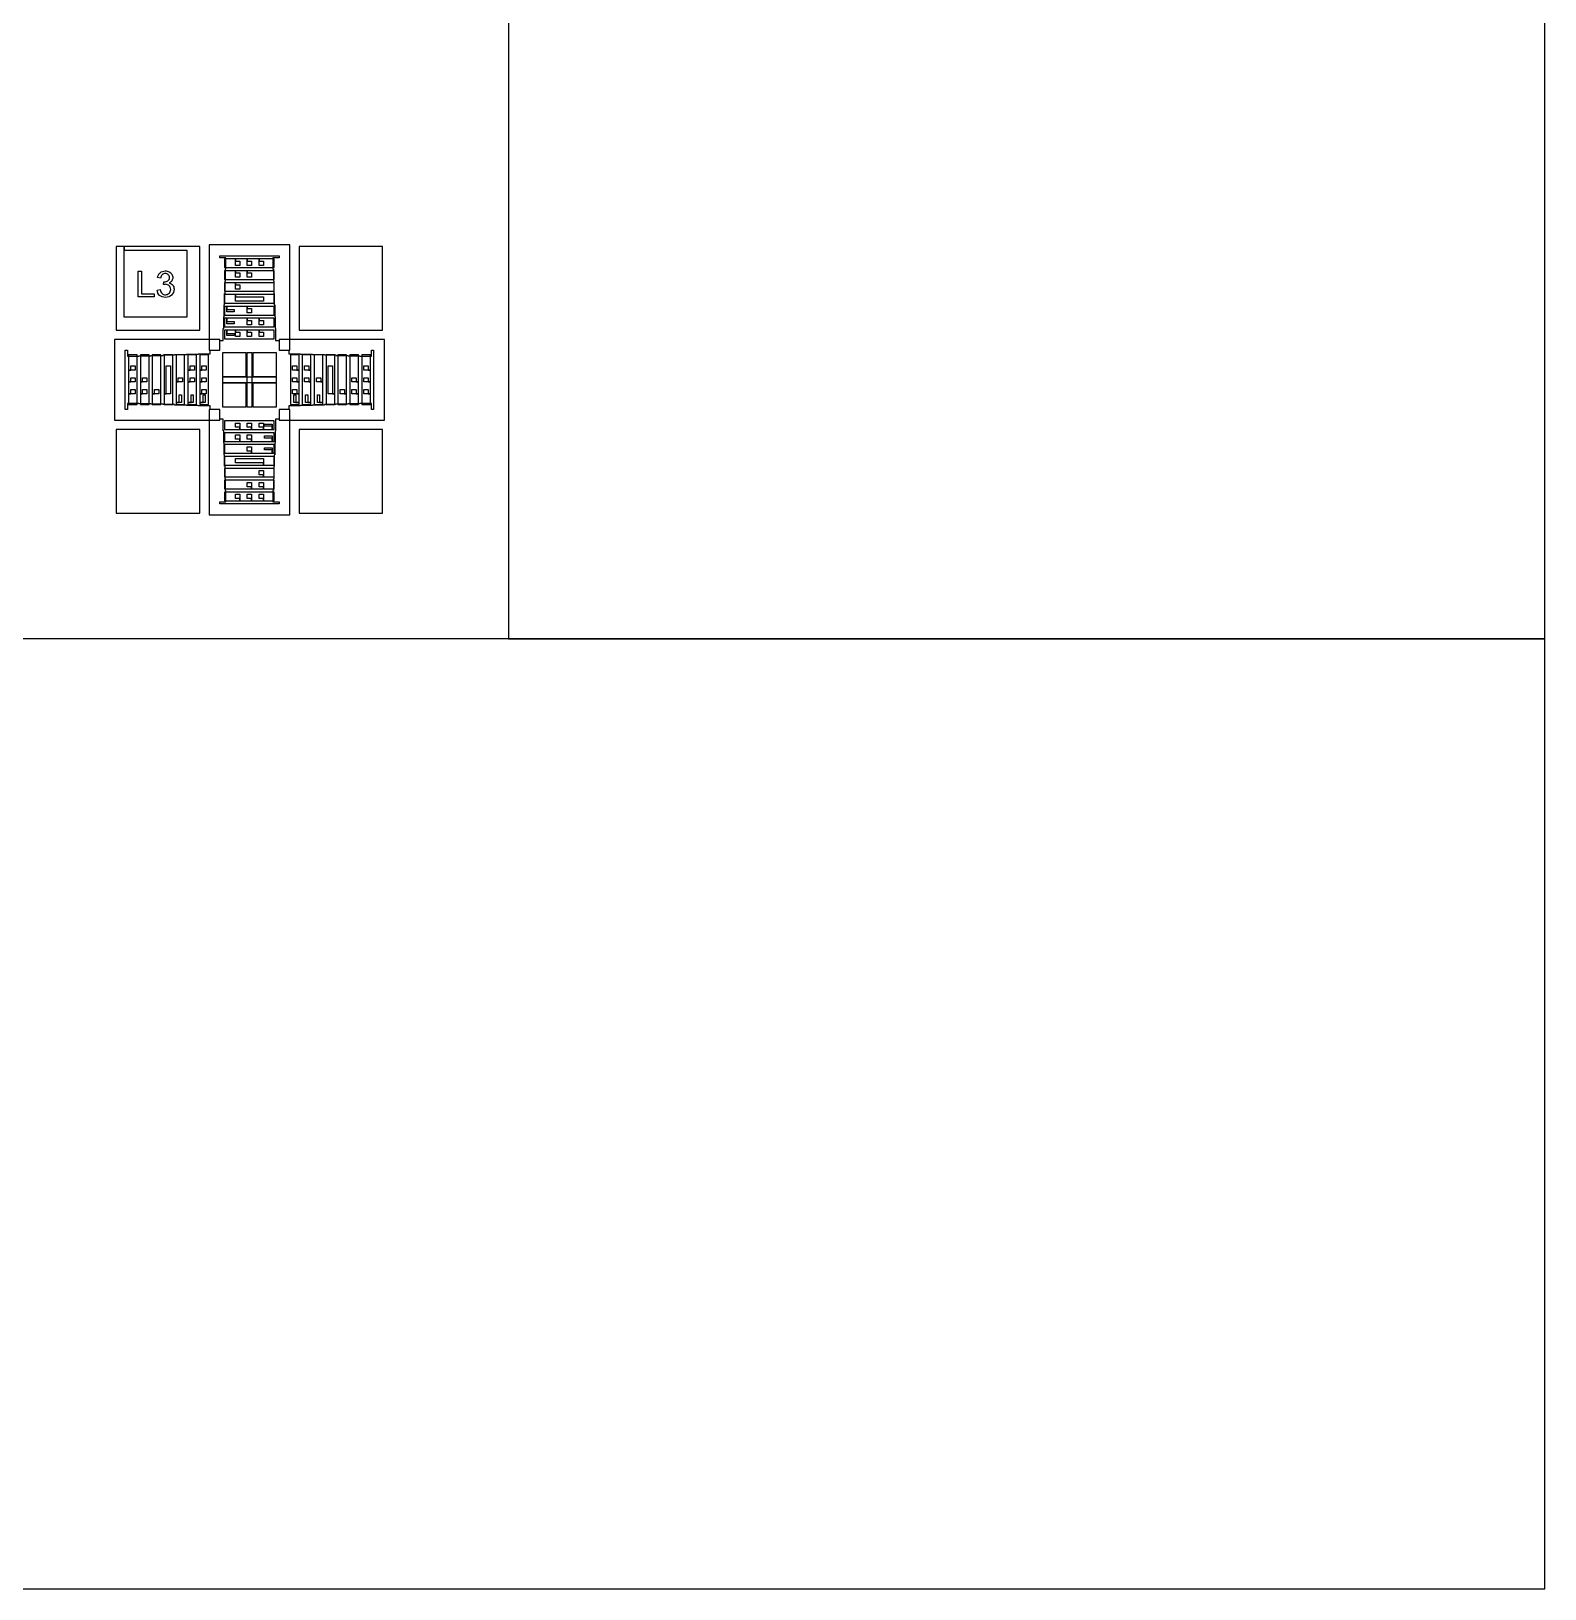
# Model space of a CAD drawing. Extents: x -45.2 to 45.2, y -25 to 2.
# Drawn here: x 43.447 to 45.2, y -2 to -0.196 of the extents above; entities that cross this region are included whole.
import ezdxf

# ---------------------------------------------------------------- set-up
doc = ezdxf.new("R2010")
doc.units = 0
doc.header["$MEASUREMENT"] = 0
for name, color, linetype in [('CHAMBERS', 3, 'Continuous'), ('FLOW', 4, 'Continuous'), ('SIEVE', 2, 'Continuous')]:
    doc.layers.add(name, color=color, linetype=linetype)

# ---------------------------------------------------------------- blocks, each defined once
blk = doc.blocks.new('ALIGNRIGHT')
at = {"layer": 'CHAMBERS', "linetype": 'Continuous'}
for points in [[(2.9, 1.1), (4.1, 1.1), (4.1, 2.9), (2.9, 2.9), (2.9, 1.1)], [(2.9, 1.1), (4.1, 1.1), (4.1, 2.9), (2.9, 2.9), (2.9, 1.1)], [(2.44575, 1.55425), (2.44575, 1.4575), (2.5425, 1.4575), (2.5425, 1.55425), (2.455, 1.55425), (2.455, 1.55), (2.5275, 1.55), (2.5275, 1.4725), (2.455, 1.4725), (2.455, 1.55425), (2.44575, 1.55425)], [(2.44575, 1.55425), (2.44575, 1.4575), (2.5425, 1.4575), (2.5425, 1.55425), (2.455, 1.55425), (2.455, 1.55), (2.5275, 1.55), (2.5275, 1.4725), (2.455, 1.4725), (2.455, 1.55425), (2.44575, 1.55425)], [(2.44575, 1.55425), (2.44575, 1.4575), (2.5425, 1.4575), (2.5425, 1.55425), (2.455, 1.55425), (2.455, 1.55), (2.5275, 1.55), (2.5275, 1.4725), (2.455, 1.4725), (2.455, 1.55425), (2.44575, 1.55425)], [(2.6575, 1.4575), (2.75425, 1.4575), (2.75425, 1.55425), (2.6575, 1.55425), (2.6575, 1.4575)], [(2.6575, 1.4575), (2.75425, 1.4575), (2.75425, 1.55425), (2.6575, 1.55425), (2.6575, 1.4575)], [(2.6575, 1.4575), (2.75425, 1.4575), (2.75425, 1.55425), (2.6575, 1.55425), (2.6575, 1.4575)], [(2.57125, 1.54), (2.57125, 1.53), (2.62875, 1.53), (2.62875, 1.54), (2.61125, 1.54), (2.61125, 1.5375), (2.61625, 1.5375), (2.61625, 1.5325), (2.61125, 1.5325), (2.61125, 1.54), (2.5975, 1.54), (2.5975, 1.5375), (2.6025, 1.5375), (2.6025, 1.5325), (2.5975, 1.5325), (2.5975, 1.54), (2.58375, 1.54), (2.58375, 1.5375), (2.58875, 1.5375), (2.58875, 1.5325), (2.58375, 1.5325), (2.58375, 1.54), (2.57125, 1.54)], [(2.57125, 1.54), (2.57125, 1.53), (2.62875, 1.53), (2.62875, 1.54), (2.61125, 1.54), (2.61125, 1.5375), (2.61625, 1.5375), (2.61625, 1.5325), (2.61125, 1.5325), (2.61125, 1.54), (2.5975, 1.54), (2.5975, 1.5375), (2.6025, 1.5375), (2.6025, 1.5325), (2.5975, 1.5325), (2.5975, 1.54), (2.58375, 1.54), (2.58375, 1.5375), (2.58875, 1.5375), (2.58875, 1.5325), (2.58375, 1.5325), (2.58375, 1.54), (2.57125, 1.54)], [(2.57125, 1.54), (2.57125, 1.53), (2.62875, 1.53), (2.62875, 1.54), (2.61125, 1.54), (2.61125, 1.5375), (2.61625, 1.5375), (2.61625, 1.5325), (2.61125, 1.5325), (2.61125, 1.54), (2.5975, 1.54), (2.5975, 1.5375), (2.6025, 1.5375), (2.6025, 1.5325), (2.5975, 1.5325), (2.5975, 1.54), (2.58375, 1.54), (2.58375, 1.5375), (2.58875, 1.5375), (2.58875, 1.5325), (2.58375, 1.5325), (2.58375, 1.54), (2.57125, 1.54)], [(2.471069, 1.496), (2.471069, 1.526), (2.475039, 1.526), (2.475039, 1.49954), (2.489814, 1.49954), (2.489814, 1.496), (2.471069, 1.496)], [(2.493067, 1.503919), (2.496751, 1.50441), (2.497119, 1.502937), (2.49759, 1.501709), (2.498183, 1.500686), (2.4989, 1.499888), (2.499698, 1.499274), (2.500598, 1.498844), (2.50156, 1.498598), (2.502624, 1.498517), (2.503872, 1.498619), (2.505018, 1.498967), (2.506062, 1.499519), (2.507003, 1.500317), (2.507781, 1.501259), (2.508354, 1.502323), (2.508681, 1.503489), (2.508804, 1.504778), (2.508681, 1.505986), (2.508374, 1.507091), (2.507863, 1.508073), (2.507147, 1.508953), (2.506246, 1.509669), (2.505264, 1.510181), (2.504138, 1.510488), (2.502931, 1.510611), (2.502358, 1.51057), (2.501744, 1.510508), (2.501069, 1.510365), (2.500332, 1.510201), (2.500741, 1.513435), (2.500905, 1.513414), (2.501069, 1.513394), (2.501212, 1.513394), (2.501335, 1.513394), (2.502481, 1.513455), (2.503565, 1.513701), (2.504589, 1.514069), (2.505571, 1.514622), (2.506389, 1.515317), (2.506983, 1.516177), (2.507331, 1.5172), (2.507453, 1.518407), (2.507351, 1.519369), (2.507106, 1.520249), (2.506676, 1.521047), (2.506082, 1.521763), (2.505346, 1.522336), (2.504507, 1.522746), (2.503565, 1.522991), (2.502542, 1.523094), (2.501498, 1.522991), (2.500557, 1.522746), (2.499718, 1.522316), (2.498961, 1.521743), (2.498306, 1.520965), (2.497774, 1.520045), (2.497385, 1.518939), (2.497119, 1.517691), (2.493436, 1.518346), (2.493865, 1.520085), (2.494541, 1.52162), (2.4954, 1.52295), (2.496505, 1.524076), (2.497774, 1.524956), (2.499186, 1.525611), (2.500741, 1.525979), (2.50246, 1.526122), (2.503647, 1.52604), (2.504814, 1.525856), (2.505919, 1.525508), (2.506983, 1.525058), (2.507945, 1.524485), (2.508804, 1.52381), (2.50952, 1.523053), (2.510134, 1.522193), (2.510605, 1.521252), (2.510953, 1.520311), (2.511157, 1.519328), (2.511239, 1.518326), (2.511157, 1.517364), (2.510973, 1.516463), (2.510646, 1.515604), (2.510196, 1.514785), (2.509602, 1.514028), (2.508886, 1.513353), (2.508047, 1.512759), (2.507106, 1.512248), (2.508354, 1.511839), (2.509459, 1.511286), (2.510421, 1.51057), (2.511239, 1.50969), (2.511874, 1.508667), (2.512344, 1.507521), (2.51261, 1.506252), (2.512713, 1.50486), (2.512529, 1.502957), (2.511996, 1.501218), (2.511096, 1.499622), (2.509848, 1.498189), (2.508313, 1.496982), (2.506594, 1.496143), (2.504691, 1.495632), (2.502604, 1.495468), (2.5007, 1.495612), (2.498981, 1.49604), (2.497426, 1.496777), (2.496035, 1.497821), (2.494868, 1.499069), (2.493988, 1.500522), (2.493374, 1.502118), (2.493067, 1.503919)], [(2.57125, 1.52625), (2.57125, 1.51625), (2.62875, 1.51625), (2.62875, 1.52625), (2.5975, 1.52625), (2.5975, 1.52375), (2.6025, 1.52375), (2.6025, 1.51875), (2.5975, 1.51875), (2.5975, 1.52625), (2.58375, 1.52625), (2.58375, 1.52375), (2.58875, 1.52375), (2.58875, 1.51875), (2.58375, 1.51875), (2.58375, 1.52625), (2.57125, 1.52625)], [(2.57125, 1.52625), (2.57125, 1.51625), (2.62875, 1.51625), (2.62875, 1.52625), (2.5975, 1.52625), (2.5975, 1.52375), (2.6025, 1.52375), (2.6025, 1.51875), (2.5975, 1.51875), (2.5975, 1.52625), (2.58375, 1.52625), (2.58375, 1.52375), (2.58875, 1.52375), (2.58875, 1.51875), (2.58375, 1.51875), (2.58375, 1.52625), (2.57125, 1.52625)], [(2.57125, 1.52625), (2.57125, 1.51625), (2.62875, 1.51625), (2.62875, 1.52625), (2.5975, 1.52625), (2.5975, 1.52375), (2.6025, 1.52375), (2.6025, 1.51875), (2.5975, 1.51875), (2.5975, 1.52625), (2.58375, 1.52625), (2.58375, 1.52375), (2.58875, 1.52375), (2.58875, 1.51875), (2.58375, 1.51875), (2.58375, 1.52625), (2.57125, 1.52625)], [(2.57125, 1.5125), (2.57125, 1.5025), (2.62875, 1.5025), (2.62875, 1.5125), (2.58375, 1.5125), (2.58375, 1.51), (2.58875, 1.51), (2.58875, 1.505), (2.58375, 1.505), (2.58375, 1.5125), (2.57125, 1.5125)], [(2.57125, 1.5125), (2.57125, 1.5025), (2.62875, 1.5025), (2.62875, 1.5125), (2.58375, 1.5125), (2.58375, 1.51), (2.58875, 1.51), (2.58875, 1.505), (2.58375, 1.505), (2.58375, 1.5125), (2.57125, 1.5125)], [(2.57125, 1.5125), (2.57125, 1.5025), (2.62875, 1.5025), (2.62875, 1.5125), (2.58375, 1.5125), (2.58375, 1.51), (2.58875, 1.51), (2.58875, 1.505), (2.58375, 1.505), (2.58375, 1.5125), (2.57125, 1.5125)], [(2.57125, 1.49875), (2.57125, 1.48875), (2.62875, 1.48875), (2.62875, 1.49875), (2.58375, 1.49875), (2.58375, 1.49625), (2.61625, 1.49625), (2.61625, 1.49125), (2.58375, 1.49125), (2.58375, 1.49875), (2.57125, 1.49875)], [(2.57125, 1.49875), (2.57125, 1.48875), (2.62875, 1.48875), (2.62875, 1.49875), (2.58375, 1.49875), (2.58375, 1.49625), (2.61625, 1.49625), (2.61625, 1.49125), (2.58375, 1.49125), (2.58375, 1.49875), (2.57125, 1.49875)], [(2.57125, 1.49875), (2.57125, 1.48875), (2.62875, 1.48875), (2.62875, 1.49875), (2.58375, 1.49875), (2.58375, 1.49625), (2.61625, 1.49625), (2.61625, 1.49125), (2.58375, 1.49125), (2.58375, 1.49875), (2.57125, 1.49875)], [(2.57125, 1.485), (2.57125, 1.475), (2.62875, 1.475), (2.62875, 1.485), (2.5975, 1.485), (2.5975, 1.4825), (2.6025, 1.4825), (2.6025, 1.4775), (2.5975, 1.4775), (2.5975, 1.485), (2.57375, 1.485), (2.57375, 1.48125), (2.5825, 1.48125), (2.5825, 1.47875), (2.57375, 1.47875), (2.57375, 1.485), (2.57125, 1.485)], [(2.57125, 1.485), (2.57125, 1.475), (2.62875, 1.475), (2.62875, 1.485), (2.5975, 1.485), (2.5975, 1.4825), (2.6025, 1.4825), (2.6025, 1.4775), (2.5975, 1.4775), (2.5975, 1.485), (2.57375, 1.485), (2.57375, 1.48125), (2.5825, 1.48125), (2.5825, 1.47875), (2.57375, 1.47875), (2.57375, 1.485), (2.57125, 1.485)], [(2.57125, 1.485), (2.57125, 1.475), (2.62875, 1.475), (2.62875, 1.485), (2.5975, 1.485), (2.5975, 1.4825), (2.6025, 1.4825), (2.6025, 1.4775), (2.5975, 1.4775), (2.5975, 1.485), (2.57375, 1.485), (2.57375, 1.48125), (2.5825, 1.48125), (2.5825, 1.47875), (2.57375, 1.47875), (2.57375, 1.485), (2.57125, 1.485)], [(2.57125, 1.47125), (2.57125, 1.46125), (2.62875, 1.46125), (2.62875, 1.47125), (2.61125, 1.47125), (2.61125, 1.46875), (2.61625, 1.46875), (2.61625, 1.46375), (2.61125, 1.46375), (2.61125, 1.47125), (2.5975, 1.47125), (2.5975, 1.46875), (2.6025, 1.46875), (2.6025, 1.46375), (2.5975, 1.46375), (2.5975, 1.47125), (2.57375, 1.47125), (2.57375, 1.4675), (2.5825, 1.4675), (2.5825, 1.465), (2.57375, 1.465), (2.57375, 1.47125), (2.57125, 1.47125)], [(2.57125, 1.47125), (2.57125, 1.46125), (2.62875, 1.46125), (2.62875, 1.47125), (2.61125, 1.47125), (2.61125, 1.46875), (2.61625, 1.46875), (2.61625, 1.46375), (2.61125, 1.46375), (2.61125, 1.47125), (2.5975, 1.47125), (2.5975, 1.46875), (2.6025, 1.46875), (2.6025, 1.46375), (2.5975, 1.46375), (2.5975, 1.47125), (2.57375, 1.47125), (2.57375, 1.4675), (2.5825, 1.4675), (2.5825, 1.465), (2.57375, 1.465), (2.57375, 1.47125), (2.57125, 1.47125)], [(2.57125, 1.47125), (2.57125, 1.46125), (2.62875, 1.46125), (2.62875, 1.47125), (2.61125, 1.47125), (2.61125, 1.46875), (2.61625, 1.46875), (2.61625, 1.46375), (2.61125, 1.46375), (2.61125, 1.47125), (2.5975, 1.47125), (2.5975, 1.46875), (2.6025, 1.46875), (2.6025, 1.46375), (2.5975, 1.46375), (2.5975, 1.47125), (2.57375, 1.47125), (2.57375, 1.4675), (2.5825, 1.4675), (2.5825, 1.465), (2.57375, 1.465), (2.57375, 1.47125), (2.57125, 1.47125)], [(2.57125, 1.4575), (2.57125, 1.4475), (2.62875, 1.4475), (2.62875, 1.4575), (2.61125, 1.4575), (2.61125, 1.455), (2.61625, 1.455), (2.61625, 1.45), (2.61125, 1.45), (2.61125, 1.4575), (2.5975, 1.4575), (2.5975, 1.455), (2.6025, 1.455), (2.6025, 1.45), (2.5975, 1.45), (2.5975, 1.4575), (2.58375, 1.4575), (2.58375, 1.455), (2.58875, 1.455), (2.58875, 1.45), (2.58375, 1.45), (2.58375, 1.4575), (2.57375, 1.4575), (2.57375, 1.45375), (2.5825, 1.45375), (2.5825, 1.45125), (2.57375, 1.45125), (2.57375, 1.4575), (2.57125, 1.4575)], [(2.57125, 1.4575), (2.57125, 1.4475), (2.62875, 1.4475), (2.62875, 1.4575), (2.61125, 1.4575), (2.61125, 1.455), (2.61625, 1.455), (2.61625, 1.45), (2.61125, 1.45), (2.61125, 1.4575), (2.5975, 1.4575), (2.5975, 1.455), (2.6025, 1.455), (2.6025, 1.45), (2.5975, 1.45), (2.5975, 1.4575), (2.58375, 1.4575), (2.58375, 1.455), (2.58875, 1.455), (2.58875, 1.45), (2.58375, 1.45), (2.58375, 1.4575), (2.57375, 1.4575), (2.57375, 1.45375), (2.5825, 1.45375), (2.5825, 1.45125), (2.57375, 1.45125), (2.57375, 1.4575), (2.57125, 1.4575)], [(2.57125, 1.4575), (2.57125, 1.4475), (2.62875, 1.4475), (2.62875, 1.4575), (2.61125, 1.4575), (2.61125, 1.455), (2.61625, 1.455), (2.61625, 1.45), (2.61125, 1.45), (2.61125, 1.4575), (2.5975, 1.4575), (2.5975, 1.455), (2.6025, 1.455), (2.6025, 1.45), (2.5975, 1.45), (2.5975, 1.4575), (2.58375, 1.4575), (2.58375, 1.455), (2.58875, 1.455), (2.58875, 1.45), (2.58375, 1.45), (2.58375, 1.4575), (2.57375, 1.4575), (2.57375, 1.45375), (2.5825, 1.45375), (2.5825, 1.45125), (2.57375, 1.45125), (2.57375, 1.4575), (2.57125, 1.4575)], [(2.46, 1.37125), (2.47, 1.37125), (2.47, 1.42875), (2.46, 1.42875), (2.46, 1.41125), (2.4625, 1.41125), (2.4625, 1.41625), (2.4675, 1.41625), (2.4675, 1.41125), (2.46, 1.41125), (2.46, 1.3975), (2.4625, 1.3975), (2.4625, 1.4025), (2.4675, 1.4025), (2.4675, 1.3975), (2.46, 1.3975), (2.46, 1.38375), (2.4625, 1.38375), (2.4625, 1.38875), (2.4675, 1.38875), (2.4675, 1.38375), (2.46, 1.38375), (2.46, 1.37125)], [(2.46, 1.37125), (2.47, 1.37125), (2.47, 1.42875), (2.46, 1.42875), (2.46, 1.41125), (2.4625, 1.41125), (2.4625, 1.41625), (2.4675, 1.41625), (2.4675, 1.41125), (2.46, 1.41125), (2.46, 1.3975), (2.4625, 1.3975), (2.4625, 1.4025), (2.4675, 1.4025), (2.4675, 1.3975), (2.46, 1.3975), (2.46, 1.38375), (2.4625, 1.38375), (2.4625, 1.38875), (2.4675, 1.38875), (2.4675, 1.38375), (2.46, 1.38375), (2.46, 1.37125)], [(2.46, 1.37125), (2.47, 1.37125), (2.47, 1.42875), (2.46, 1.42875), (2.46, 1.41125), (2.4625, 1.41125), (2.4625, 1.41625), (2.4675, 1.41625), (2.4675, 1.41125), (2.46, 1.41125), (2.46, 1.3975), (2.4625, 1.3975), (2.4625, 1.4025), (2.4675, 1.4025), (2.4675, 1.3975), (2.46, 1.3975), (2.46, 1.38375), (2.4625, 1.38375), (2.4625, 1.38875), (2.4675, 1.38875), (2.4675, 1.38375), (2.46, 1.38375), (2.46, 1.37125)], [(2.47375, 1.37125), (2.48375, 1.37125), (2.48375, 1.42875), (2.47375, 1.42875), (2.47375, 1.3975), (2.47625, 1.3975), (2.47625, 1.4025), (2.48125, 1.4025), (2.48125, 1.3975), (2.47375, 1.3975), (2.47375, 1.38375), (2.47625, 1.38375), (2.47625, 1.38875), (2.48125, 1.38875), (2.48125, 1.38375), (2.47375, 1.38375), (2.47375, 1.37125)], [(2.47375, 1.37125), (2.48375, 1.37125), (2.48375, 1.42875), (2.47375, 1.42875), (2.47375, 1.3975), (2.47625, 1.3975), (2.47625, 1.4025), (2.48125, 1.4025), (2.48125, 1.3975), (2.47375, 1.3975), (2.47375, 1.38375), (2.47625, 1.38375), (2.47625, 1.38875), (2.48125, 1.38875), (2.48125, 1.38375), (2.47375, 1.38375), (2.47375, 1.37125)], [(2.47375, 1.37125), (2.48375, 1.37125), (2.48375, 1.42875), (2.47375, 1.42875), (2.47375, 1.3975), (2.47625, 1.3975), (2.47625, 1.4025), (2.48125, 1.4025), (2.48125, 1.3975), (2.47375, 1.3975), (2.47375, 1.38375), (2.47625, 1.38375), (2.47625, 1.38875), (2.48125, 1.38875), (2.48125, 1.38375), (2.47375, 1.38375), (2.47375, 1.37125)], [(2.4875, 1.37125), (2.4975, 1.37125), (2.4975, 1.42875), (2.4875, 1.42875), (2.4875, 1.38375), (2.49, 1.38375), (2.49, 1.38875), (2.495, 1.38875), (2.495, 1.38375), (2.4875, 1.38375), (2.4875, 1.37125)], [(2.4875, 1.37125), (2.4975, 1.37125), (2.4975, 1.42875), (2.4875, 1.42875), (2.4875, 1.38375), (2.49, 1.38375), (2.49, 1.38875), (2.495, 1.38875), (2.495, 1.38375), (2.4875, 1.38375), (2.4875, 1.37125)], [(2.4875, 1.37125), (2.4975, 1.37125), (2.4975, 1.42875), (2.4875, 1.42875), (2.4875, 1.38375), (2.49, 1.38375), (2.49, 1.38875), (2.495, 1.38875), (2.495, 1.38375), (2.4875, 1.38375), (2.4875, 1.37125)], [(2.50125, 1.37125), (2.51125, 1.37125), (2.51125, 1.42875), (2.50125, 1.42875), (2.50125, 1.38375), (2.50375, 1.38375), (2.50375, 1.41625), (2.50875, 1.41625), (2.50875, 1.38375), (2.50125, 1.38375), (2.50125, 1.37125)], [(2.50125, 1.37125), (2.51125, 1.37125), (2.51125, 1.42875), (2.50125, 1.42875), (2.50125, 1.38375), (2.50375, 1.38375), (2.50375, 1.41625), (2.50875, 1.41625), (2.50875, 1.38375), (2.50125, 1.38375), (2.50125, 1.37125)], [(2.50125, 1.37125), (2.51125, 1.37125), (2.51125, 1.42875), (2.50125, 1.42875), (2.50125, 1.38375), (2.50375, 1.38375), (2.50375, 1.41625), (2.50875, 1.41625), (2.50875, 1.38375), (2.50125, 1.38375), (2.50125, 1.37125)], [(2.515, 1.37125), (2.525, 1.37125), (2.525, 1.42875), (2.515, 1.42875), (2.515, 1.3975), (2.5175, 1.3975), (2.5175, 1.4025), (2.5225, 1.4025), (2.5225, 1.3975), (2.515, 1.3975), (2.515, 1.37375), (2.51875, 1.37375), (2.51875, 1.3825), (2.52125, 1.3825), (2.52125, 1.37375), (2.515, 1.37375), (2.515, 1.37125)], [(2.515, 1.37125), (2.525, 1.37125), (2.525, 1.42875), (2.515, 1.42875), (2.515, 1.3975), (2.5175, 1.3975), (2.5175, 1.4025), (2.5225, 1.4025), (2.5225, 1.3975), (2.515, 1.3975), (2.515, 1.37375), (2.51875, 1.37375), (2.51875, 1.3825), (2.52125, 1.3825), (2.52125, 1.37375), (2.515, 1.37375), (2.515, 1.37125)], [(2.515, 1.37125), (2.525, 1.37125), (2.525, 1.42875), (2.515, 1.42875), (2.515, 1.3975), (2.5175, 1.3975), (2.5175, 1.4025), (2.5225, 1.4025), (2.5225, 1.3975), (2.515, 1.3975), (2.515, 1.37375), (2.51875, 1.37375), (2.51875, 1.3825), (2.52125, 1.3825), (2.52125, 1.37375), (2.515, 1.37375), (2.515, 1.37125)], [(2.52875, 1.37125), (2.53875, 1.37125), (2.53875, 1.42875), (2.52875, 1.42875), (2.52875, 1.41125), (2.53125, 1.41125), (2.53125, 1.41625), (2.53625, 1.41625), (2.53625, 1.41125), (2.52875, 1.41125), (2.52875, 1.3975), (2.53125, 1.3975), (2.53125, 1.4025), (2.53625, 1.4025), (2.53625, 1.3975), (2.52875, 1.3975), (2.52875, 1.37375), (2.5325, 1.37375), (2.5325, 1.3825), (2.535, 1.3825), (2.535, 1.37375), (2.52875, 1.37375), (2.52875, 1.37125)], [(2.52875, 1.37125), (2.53875, 1.37125), (2.53875, 1.42875), (2.52875, 1.42875), (2.52875, 1.41125), (2.53125, 1.41125), (2.53125, 1.41625), (2.53625, 1.41625), (2.53625, 1.41125), (2.52875, 1.41125), (2.52875, 1.3975), (2.53125, 1.3975), (2.53125, 1.4025), (2.53625, 1.4025), (2.53625, 1.3975), (2.52875, 1.3975), (2.52875, 1.37375), (2.5325, 1.37375), (2.5325, 1.3825), (2.535, 1.3825), (2.535, 1.37375), (2.52875, 1.37375), (2.52875, 1.37125)], [(2.52875, 1.37125), (2.53875, 1.37125), (2.53875, 1.42875), (2.52875, 1.42875), (2.52875, 1.41125), (2.53125, 1.41125), (2.53125, 1.41625), (2.53625, 1.41625), (2.53625, 1.41125), (2.52875, 1.41125), (2.52875, 1.3975), (2.53125, 1.3975), (2.53125, 1.4025), (2.53625, 1.4025), (2.53625, 1.3975), (2.52875, 1.3975), (2.52875, 1.37375), (2.5325, 1.37375), (2.5325, 1.3825), (2.535, 1.3825), (2.535, 1.37375), (2.52875, 1.37375), (2.52875, 1.37125)], [(2.5425, 1.37125), (2.5525, 1.37125), (2.5525, 1.42875), (2.5425, 1.42875), (2.5425, 1.41125), (2.545, 1.41125), (2.545, 1.41625), (2.55, 1.41625), (2.55, 1.41125), (2.5425, 1.41125), (2.5425, 1.3975), (2.545, 1.3975), (2.545, 1.4025), (2.55, 1.4025), (2.55, 1.3975), (2.5425, 1.3975), (2.5425, 1.38375), (2.545, 1.38375), (2.545, 1.38875), (2.55, 1.38875), (2.55, 1.38375), (2.5425, 1.38375), (2.5425, 1.37375), (2.54625, 1.37375), (2.54625, 1.3825), (2.54875, 1.3825), (2.54875, 1.37375), (2.5425, 1.37375), (2.5425, 1.37125)], [(2.5425, 1.37125), (2.5525, 1.37125), (2.5525, 1.42875), (2.5425, 1.42875), (2.5425, 1.41125), (2.545, 1.41125), (2.545, 1.41625), (2.55, 1.41625), (2.55, 1.41125), (2.5425, 1.41125), (2.5425, 1.3975), (2.545, 1.3975), (2.545, 1.4025), (2.55, 1.4025), (2.55, 1.3975), (2.5425, 1.3975), (2.5425, 1.38375), (2.545, 1.38375), (2.545, 1.38875), (2.55, 1.38875), (2.55, 1.38375), (2.5425, 1.38375), (2.5425, 1.37375), (2.54625, 1.37375), (2.54625, 1.3825), (2.54875, 1.3825), (2.54875, 1.37375), (2.5425, 1.37375), (2.5425, 1.37125)], [(2.5425, 1.37125), (2.5525, 1.37125), (2.5525, 1.42875), (2.5425, 1.42875), (2.5425, 1.41125), (2.545, 1.41125), (2.545, 1.41625), (2.55, 1.41625), (2.55, 1.41125), (2.5425, 1.41125), (2.5425, 1.3975), (2.545, 1.3975), (2.545, 1.4025), (2.55, 1.4025), (2.55, 1.3975), (2.5425, 1.3975), (2.5425, 1.38375), (2.545, 1.38375), (2.545, 1.38875), (2.55, 1.38875), (2.55, 1.38375), (2.5425, 1.38375), (2.5425, 1.37375), (2.54625, 1.37375), (2.54625, 1.3825), (2.54875, 1.3825), (2.54875, 1.37375), (2.5425, 1.37375), (2.5425, 1.37125)], [(2.56875, 1.40375), (2.59625, 1.40375), (2.59625, 1.43125), (2.56875, 1.43125), (2.56875, 1.40375)], [(2.56875, 1.40375), (2.59625, 1.40375), (2.59625, 1.43125), (2.56875, 1.43125), (2.56875, 1.40375)], [(2.56875, 1.40375), (2.59625, 1.40375), (2.59625, 1.43125), (2.56875, 1.43125), (2.56875, 1.40375)], [(2.60375, 1.40375), (2.63125, 1.40375), (2.63125, 1.43125), (2.60375, 1.43125), (2.60375, 1.40375)], [(2.60375, 1.40375), (2.63125, 1.40375), (2.63125, 1.43125), (2.60375, 1.43125), (2.60375, 1.40375)], [(2.60375, 1.40375), (2.63125, 1.40375), (2.63125, 1.43125), (2.60375, 1.43125), (2.60375, 1.40375)], [(2.6575, 1.37125), (2.6575, 1.37375), (2.65125, 1.37375), (2.65125, 1.3825), (2.65375, 1.3825), (2.65375, 1.37375), (2.6575, 1.37375), (2.6575, 1.38375), (2.65, 1.38375), (2.65, 1.38875), (2.655, 1.38875), (2.655, 1.38375), (2.6575, 1.38375), (2.6575, 1.3975), (2.65, 1.3975), (2.65, 1.4025), (2.655, 1.4025), (2.655, 1.3975), (2.6575, 1.3975), (2.6575, 1.41125), (2.65, 1.41125), (2.65, 1.41625), (2.655, 1.41625), (2.655, 1.41125), (2.6575, 1.41125), (2.6575, 1.42875), (2.6475, 1.42875), (2.6475, 1.37125), (2.6575, 1.37125)], [(2.6575, 1.37125), (2.6575, 1.37375), (2.65125, 1.37375), (2.65125, 1.3825), (2.65375, 1.3825), (2.65375, 1.37375), (2.6575, 1.37375), (2.6575, 1.38375), (2.65, 1.38375), (2.65, 1.38875), (2.655, 1.38875), (2.655, 1.38375), (2.6575, 1.38375), (2.6575, 1.3975), (2.65, 1.3975), (2.65, 1.4025), (2.655, 1.4025), (2.655, 1.3975), (2.6575, 1.3975), (2.6575, 1.41125), (2.65, 1.41125), (2.65, 1.41625), (2.655, 1.41625), (2.655, 1.41125), (2.6575, 1.41125), (2.6575, 1.42875), (2.6475, 1.42875), (2.6475, 1.37125), (2.6575, 1.37125)], [(2.6575, 1.37125), (2.6575, 1.37375), (2.65125, 1.37375), (2.65125, 1.3825), (2.65375, 1.3825), (2.65375, 1.37375), (2.6575, 1.37375), (2.6575, 1.38375), (2.65, 1.38375), (2.65, 1.38875), (2.655, 1.38875), (2.655, 1.38375), (2.6575, 1.38375), (2.6575, 1.3975), (2.65, 1.3975), (2.65, 1.4025), (2.655, 1.4025), (2.655, 1.3975), (2.6575, 1.3975), (2.6575, 1.41125), (2.65, 1.41125), (2.65, 1.41625), (2.655, 1.41625), (2.655, 1.41125), (2.6575, 1.41125), (2.6575, 1.42875), (2.6475, 1.42875), (2.6475, 1.37125), (2.6575, 1.37125)], [(2.67125, 1.37125), (2.67125, 1.37375), (2.665, 1.37375), (2.665, 1.3825), (2.6675, 1.3825), (2.6675, 1.37375), (2.67125, 1.37375), (2.67125, 1.3975), (2.66375, 1.3975), (2.66375, 1.4025), (2.66875, 1.4025), (2.66875, 1.3975), (2.67125, 1.3975), (2.67125, 1.41125), (2.66375, 1.41125), (2.66375, 1.41625), (2.66875, 1.41625), (2.66875, 1.41125), (2.67125, 1.41125), (2.67125, 1.42875), (2.66125, 1.42875), (2.66125, 1.37125), (2.67125, 1.37125)], [(2.67125, 1.37125), (2.67125, 1.37375), (2.665, 1.37375), (2.665, 1.3825), (2.6675, 1.3825), (2.6675, 1.37375), (2.67125, 1.37375), (2.67125, 1.3975), (2.66375, 1.3975), (2.66375, 1.4025), (2.66875, 1.4025), (2.66875, 1.3975), (2.67125, 1.3975), (2.67125, 1.41125), (2.66375, 1.41125), (2.66375, 1.41625), (2.66875, 1.41625), (2.66875, 1.41125), (2.67125, 1.41125), (2.67125, 1.42875), (2.66125, 1.42875), (2.66125, 1.37125), (2.67125, 1.37125)], [(2.67125, 1.37125), (2.67125, 1.37375), (2.665, 1.37375), (2.665, 1.3825), (2.6675, 1.3825), (2.6675, 1.37375), (2.67125, 1.37375), (2.67125, 1.3975), (2.66375, 1.3975), (2.66375, 1.4025), (2.66875, 1.4025), (2.66875, 1.3975), (2.67125, 1.3975), (2.67125, 1.41125), (2.66375, 1.41125), (2.66375, 1.41625), (2.66875, 1.41625), (2.66875, 1.41125), (2.67125, 1.41125), (2.67125, 1.42875), (2.66125, 1.42875), (2.66125, 1.37125), (2.67125, 1.37125)], [(2.685, 1.37125), (2.685, 1.37375), (2.67875, 1.37375), (2.67875, 1.3825), (2.68125, 1.3825), (2.68125, 1.37375), (2.685, 1.37375), (2.685, 1.3975), (2.6775, 1.3975), (2.6775, 1.4025), (2.6825, 1.4025), (2.6825, 1.3975), (2.685, 1.3975), (2.685, 1.42875), (2.675, 1.42875), (2.675, 1.37125), (2.685, 1.37125)], [(2.685, 1.37125), (2.685, 1.37375), (2.67875, 1.37375), (2.67875, 1.3825), (2.68125, 1.3825), (2.68125, 1.37375), (2.685, 1.37375), (2.685, 1.3975), (2.6775, 1.3975), (2.6775, 1.4025), (2.6825, 1.4025), (2.6825, 1.3975), (2.685, 1.3975), (2.685, 1.42875), (2.675, 1.42875), (2.675, 1.37125), (2.685, 1.37125)], [(2.685, 1.37125), (2.685, 1.37375), (2.67875, 1.37375), (2.67875, 1.3825), (2.68125, 1.3825), (2.68125, 1.37375), (2.685, 1.37375), (2.685, 1.3975), (2.6775, 1.3975), (2.6775, 1.4025), (2.6825, 1.4025), (2.6825, 1.3975), (2.685, 1.3975), (2.685, 1.42875), (2.675, 1.42875), (2.675, 1.37125), (2.685, 1.37125)], [(2.69875, 1.37125), (2.69875, 1.38375), (2.69125, 1.38375), (2.69125, 1.41625), (2.69625, 1.41625), (2.69625, 1.38375), (2.69875, 1.38375), (2.69875, 1.42875), (2.68875, 1.42875), (2.68875, 1.37125), (2.69875, 1.37125)], [(2.69875, 1.37125), (2.69875, 1.38375), (2.69125, 1.38375), (2.69125, 1.41625), (2.69625, 1.41625), (2.69625, 1.38375), (2.69875, 1.38375), (2.69875, 1.42875), (2.68875, 1.42875), (2.68875, 1.37125), (2.69875, 1.37125)], [(2.69875, 1.37125), (2.69875, 1.38375), (2.69125, 1.38375), (2.69125, 1.41625), (2.69625, 1.41625), (2.69625, 1.38375), (2.69875, 1.38375), (2.69875, 1.42875), (2.68875, 1.42875), (2.68875, 1.37125), (2.69875, 1.37125)], [(2.7125, 1.37125), (2.7125, 1.38375), (2.705, 1.38375), (2.705, 1.38875), (2.71, 1.38875), (2.71, 1.38375), (2.7125, 1.38375), (2.7125, 1.42875), (2.7025, 1.42875), (2.7025, 1.37125), (2.7125, 1.37125)], [(2.7125, 1.37125), (2.7125, 1.38375), (2.705, 1.38375), (2.705, 1.38875), (2.71, 1.38875), (2.71, 1.38375), (2.7125, 1.38375), (2.7125, 1.42875), (2.7025, 1.42875), (2.7025, 1.37125), (2.7125, 1.37125)], [(2.7125, 1.37125), (2.7125, 1.38375), (2.705, 1.38375), (2.705, 1.38875), (2.71, 1.38875), (2.71, 1.38375), (2.7125, 1.38375), (2.7125, 1.42875), (2.7025, 1.42875), (2.7025, 1.37125), (2.7125, 1.37125)], [(2.72625, 1.37125), (2.72625, 1.38375), (2.71875, 1.38375), (2.71875, 1.38875), (2.72375, 1.38875), (2.72375, 1.38375), (2.72625, 1.38375), (2.72625, 1.3975), (2.71875, 1.3975), (2.71875, 1.4025), (2.72375, 1.4025), (2.72375, 1.3975), (2.72625, 1.3975), (2.72625, 1.42875), (2.71625, 1.42875), (2.71625, 1.37125), (2.72625, 1.37125)], [(2.72625, 1.37125), (2.72625, 1.38375), (2.71875, 1.38375), (2.71875, 1.38875), (2.72375, 1.38875), (2.72375, 1.38375), (2.72625, 1.38375), (2.72625, 1.3975), (2.71875, 1.3975), (2.71875, 1.4025), (2.72375, 1.4025), (2.72375, 1.3975), (2.72625, 1.3975), (2.72625, 1.42875), (2.71625, 1.42875), (2.71625, 1.37125), (2.72625, 1.37125)], [(2.72625, 1.37125), (2.72625, 1.38375), (2.71875, 1.38375), (2.71875, 1.38875), (2.72375, 1.38875), (2.72375, 1.38375), (2.72625, 1.38375), (2.72625, 1.3975), (2.71875, 1.3975), (2.71875, 1.4025), (2.72375, 1.4025), (2.72375, 1.3975), (2.72625, 1.3975), (2.72625, 1.42875), (2.71625, 1.42875), (2.71625, 1.37125), (2.72625, 1.37125)], [(2.74, 1.37125), (2.74, 1.38375), (2.7325, 1.38375), (2.7325, 1.38875), (2.7375, 1.38875), (2.7375, 1.38375), (2.74, 1.38375), (2.74, 1.3975), (2.7325, 1.3975), (2.7325, 1.4025), (2.7375, 1.4025), (2.7375, 1.3975), (2.74, 1.3975), (2.74, 1.41125), (2.7325, 1.41125), (2.7325, 1.41625), (2.7375, 1.41625), (2.7375, 1.41125), (2.74, 1.41125), (2.74, 1.42875), (2.73, 1.42875), (2.73, 1.37125), (2.74, 1.37125)], [(2.74, 1.37125), (2.74, 1.38375), (2.7325, 1.38375), (2.7325, 1.38875), (2.7375, 1.38875), (2.7375, 1.38375), (2.74, 1.38375), (2.74, 1.3975), (2.7325, 1.3975), (2.7325, 1.4025), (2.7375, 1.4025), (2.7375, 1.3975), (2.74, 1.3975), (2.74, 1.41125), (2.7325, 1.41125), (2.7325, 1.41625), (2.7375, 1.41625), (2.7375, 1.41125), (2.74, 1.41125), (2.74, 1.42875), (2.73, 1.42875), (2.73, 1.37125), (2.74, 1.37125)], [(2.74, 1.37125), (2.74, 1.38375), (2.7325, 1.38375), (2.7325, 1.38875), (2.7375, 1.38875), (2.7375, 1.38375), (2.74, 1.38375), (2.74, 1.3975), (2.7325, 1.3975), (2.7325, 1.4025), (2.7375, 1.4025), (2.7375, 1.3975), (2.74, 1.3975), (2.74, 1.41125), (2.7325, 1.41125), (2.7325, 1.41625), (2.7375, 1.41625), (2.7375, 1.41125), (2.74, 1.41125), (2.74, 1.42875), (2.73, 1.42875), (2.73, 1.37125), (2.74, 1.37125)], [(2.56875, 1.36875), (2.59625, 1.36875), (2.59625, 1.39625), (2.56875, 1.39625), (2.56875, 1.36875)], [(2.56875, 1.36875), (2.59625, 1.36875), (2.59625, 1.39625), (2.56875, 1.39625), (2.56875, 1.36875)], [(2.56875, 1.36875), (2.59625, 1.36875), (2.59625, 1.39625), (2.56875, 1.39625), (2.56875, 1.36875)], [(2.60375, 1.36875), (2.63125, 1.36875), (2.63125, 1.39625), (2.60375, 1.39625), (2.60375, 1.36875)], [(2.60375, 1.36875), (2.63125, 1.36875), (2.63125, 1.39625), (2.60375, 1.39625), (2.60375, 1.36875)], [(2.60375, 1.36875), (2.63125, 1.36875), (2.63125, 1.39625), (2.60375, 1.39625), (2.60375, 1.36875)], [(2.44575, 1.24575), (2.5425, 1.24575), (2.5425, 1.3425), (2.44575, 1.3425), (2.44575, 1.24575)], [(2.44575, 1.24575), (2.5425, 1.24575), (2.5425, 1.3425), (2.44575, 1.3425), (2.44575, 1.24575)], [(2.44575, 1.24575), (2.5425, 1.24575), (2.5425, 1.3425), (2.44575, 1.3425), (2.44575, 1.24575)], [(2.62875, 1.3425), (2.62875, 1.3525), (2.57125, 1.3525), (2.57125, 1.3425), (2.58875, 1.3425), (2.58875, 1.345), (2.58375, 1.345), (2.58375, 1.35), (2.58875, 1.35), (2.58875, 1.3425), (2.6025, 1.3425), (2.6025, 1.345), (2.5975, 1.345), (2.5975, 1.35), (2.6025, 1.35), (2.6025, 1.3425), (2.61625, 1.3425), (2.61625, 1.345), (2.61125, 1.345), (2.61125, 1.35), (2.61625, 1.35), (2.61625, 1.3425), (2.62625, 1.3425), (2.62625, 1.34625), (2.6175, 1.34625), (2.6175, 1.34875), (2.62625, 1.34875), (2.62625, 1.3425), (2.62875, 1.3425)], [(2.62875, 1.3425), (2.62875, 1.3525), (2.57125, 1.3525), (2.57125, 1.3425), (2.58875, 1.3425), (2.58875, 1.345), (2.58375, 1.345), (2.58375, 1.35), (2.58875, 1.35), (2.58875, 1.3425), (2.6025, 1.3425), (2.6025, 1.345), (2.5975, 1.345), (2.5975, 1.35), (2.6025, 1.35), (2.6025, 1.3425), (2.61625, 1.3425), (2.61625, 1.345), (2.61125, 1.345), (2.61125, 1.35), (2.61625, 1.35), (2.61625, 1.3425), (2.62625, 1.3425), (2.62625, 1.34625), (2.6175, 1.34625), (2.6175, 1.34875), (2.62625, 1.34875), (2.62625, 1.3425), (2.62875, 1.3425)], [(2.62875, 1.3425), (2.62875, 1.3525), (2.57125, 1.3525), (2.57125, 1.3425), (2.58875, 1.3425), (2.58875, 1.345), (2.58375, 1.345), (2.58375, 1.35), (2.58875, 1.35), (2.58875, 1.3425), (2.6025, 1.3425), (2.6025, 1.345), (2.5975, 1.345), (2.5975, 1.35), (2.6025, 1.35), (2.6025, 1.3425), (2.61625, 1.3425), (2.61625, 1.345), (2.61125, 1.345), (2.61125, 1.35), (2.61625, 1.35), (2.61625, 1.3425), (2.62625, 1.3425), (2.62625, 1.34625), (2.6175, 1.34625), (2.6175, 1.34875), (2.62625, 1.34875), (2.62625, 1.3425), (2.62875, 1.3425)], [(2.62875, 1.32875), (2.62875, 1.33875), (2.57125, 1.33875), (2.57125, 1.32875), (2.58875, 1.32875), (2.58875, 1.33125), (2.58375, 1.33125), (2.58375, 1.33625), (2.58875, 1.33625), (2.58875, 1.32875), (2.6025, 1.32875), (2.6025, 1.33125), (2.5975, 1.33125), (2.5975, 1.33625), (2.6025, 1.33625), (2.6025, 1.32875), (2.62625, 1.32875), (2.62625, 1.3325), (2.6175, 1.3325), (2.6175, 1.335), (2.62625, 1.335), (2.62625, 1.32875), (2.62875, 1.32875)], [(2.62875, 1.32875), (2.62875, 1.33875), (2.57125, 1.33875), (2.57125, 1.32875), (2.58875, 1.32875), (2.58875, 1.33125), (2.58375, 1.33125), (2.58375, 1.33625), (2.58875, 1.33625), (2.58875, 1.32875), (2.6025, 1.32875), (2.6025, 1.33125), (2.5975, 1.33125), (2.5975, 1.33625), (2.6025, 1.33625), (2.6025, 1.32875), (2.62625, 1.32875), (2.62625, 1.3325), (2.6175, 1.3325), (2.6175, 1.335), (2.62625, 1.335), (2.62625, 1.32875), (2.62875, 1.32875)], [(2.62875, 1.32875), (2.62875, 1.33875), (2.57125, 1.33875), (2.57125, 1.32875), (2.58875, 1.32875), (2.58875, 1.33125), (2.58375, 1.33125), (2.58375, 1.33625), (2.58875, 1.33625), (2.58875, 1.32875), (2.6025, 1.32875), (2.6025, 1.33125), (2.5975, 1.33125), (2.5975, 1.33625), (2.6025, 1.33625), (2.6025, 1.32875), (2.62625, 1.32875), (2.62625, 1.3325), (2.6175, 1.3325), (2.6175, 1.335), (2.62625, 1.335), (2.62625, 1.32875), (2.62875, 1.32875)], [(2.6575, 1.24575), (2.75425, 1.24575), (2.75425, 1.3425), (2.6575, 1.3425), (2.6575, 1.24575)], [(2.6575, 1.24575), (2.75425, 1.24575), (2.75425, 1.3425), (2.6575, 1.3425), (2.6575, 1.24575)], [(2.6575, 1.24575), (2.75425, 1.24575), (2.75425, 1.3425), (2.6575, 1.3425), (2.6575, 1.24575)], [(2.62875, 1.315), (2.62875, 1.325), (2.57125, 1.325), (2.57125, 1.315), (2.6025, 1.315), (2.6025, 1.3175), (2.5975, 1.3175), (2.5975, 1.3225), (2.6025, 1.3225), (2.6025, 1.315), (2.62625, 1.315), (2.62625, 1.31875), (2.6175, 1.31875), (2.6175, 1.32125), (2.62625, 1.32125), (2.62625, 1.315), (2.62875, 1.315)], [(2.62875, 1.315), (2.62875, 1.325), (2.57125, 1.325), (2.57125, 1.315), (2.6025, 1.315), (2.6025, 1.3175), (2.5975, 1.3175), (2.5975, 1.3225), (2.6025, 1.3225), (2.6025, 1.315), (2.62625, 1.315), (2.62625, 1.31875), (2.6175, 1.31875), (2.6175, 1.32125), (2.62625, 1.32125), (2.62625, 1.315), (2.62875, 1.315)], [(2.62875, 1.315), (2.62875, 1.325), (2.57125, 1.325), (2.57125, 1.315), (2.6025, 1.315), (2.6025, 1.3175), (2.5975, 1.3175), (2.5975, 1.3225), (2.6025, 1.3225), (2.6025, 1.315), (2.62625, 1.315), (2.62625, 1.31875), (2.6175, 1.31875), (2.6175, 1.32125), (2.62625, 1.32125), (2.62625, 1.315), (2.62875, 1.315)], [(2.62875, 1.30125), (2.62875, 1.31125), (2.57125, 1.31125), (2.57125, 1.30125), (2.61625, 1.30125), (2.61625, 1.30375), (2.58375, 1.30375), (2.58375, 1.30875), (2.61625, 1.30875), (2.61625, 1.30125), (2.62875, 1.30125)], [(2.62875, 1.30125), (2.62875, 1.31125), (2.57125, 1.31125), (2.57125, 1.30125), (2.61625, 1.30125), (2.61625, 1.30375), (2.58375, 1.30375), (2.58375, 1.30875), (2.61625, 1.30875), (2.61625, 1.30125), (2.62875, 1.30125)], [(2.62875, 1.30125), (2.62875, 1.31125), (2.57125, 1.31125), (2.57125, 1.30125), (2.61625, 1.30125), (2.61625, 1.30375), (2.58375, 1.30375), (2.58375, 1.30875), (2.61625, 1.30875), (2.61625, 1.30125), (2.62875, 1.30125)], [(2.62875, 1.2875), (2.62875, 1.2975), (2.57125, 1.2975), (2.57125, 1.2875), (2.61625, 1.2875), (2.61625, 1.29), (2.61125, 1.29), (2.61125, 1.295), (2.61625, 1.295), (2.61625, 1.2875), (2.62875, 1.2875)], [(2.62875, 1.2875), (2.62875, 1.2975), (2.57125, 1.2975), (2.57125, 1.2875), (2.61625, 1.2875), (2.61625, 1.29), (2.61125, 1.29), (2.61125, 1.295), (2.61625, 1.295), (2.61625, 1.2875), (2.62875, 1.2875)], [(2.62875, 1.2875), (2.62875, 1.2975), (2.57125, 1.2975), (2.57125, 1.2875), (2.61625, 1.2875), (2.61625, 1.29), (2.61125, 1.29), (2.61125, 1.295), (2.61625, 1.295), (2.61625, 1.2875), (2.62875, 1.2875)], [(2.62875, 1.27375), (2.62875, 1.28375), (2.57125, 1.28375), (2.57125, 1.27375), (2.6025, 1.27375), (2.6025, 1.27625), (2.5975, 1.27625), (2.5975, 1.28125), (2.6025, 1.28125), (2.6025, 1.27375), (2.61625, 1.27375), (2.61625, 1.27625), (2.61125, 1.27625), (2.61125, 1.28125), (2.61625, 1.28125), (2.61625, 1.27375), (2.62875, 1.27375)], [(2.62875, 1.27375), (2.62875, 1.28375), (2.57125, 1.28375), (2.57125, 1.27375), (2.6025, 1.27375), (2.6025, 1.27625), (2.5975, 1.27625), (2.5975, 1.28125), (2.6025, 1.28125), (2.6025, 1.27375), (2.61625, 1.27375), (2.61625, 1.27625), (2.61125, 1.27625), (2.61125, 1.28125), (2.61625, 1.28125), (2.61625, 1.27375), (2.62875, 1.27375)], [(2.62875, 1.27375), (2.62875, 1.28375), (2.57125, 1.28375), (2.57125, 1.27375), (2.6025, 1.27375), (2.6025, 1.27625), (2.5975, 1.27625), (2.5975, 1.28125), (2.6025, 1.28125), (2.6025, 1.27375), (2.61625, 1.27375), (2.61625, 1.27625), (2.61125, 1.27625), (2.61125, 1.28125), (2.61625, 1.28125), (2.61625, 1.27375), (2.62875, 1.27375)], [(2.62875, 1.26), (2.62875, 1.27), (2.57125, 1.27), (2.57125, 1.26), (2.58875, 1.26), (2.58875, 1.2625), (2.58375, 1.2625), (2.58375, 1.2675), (2.58875, 1.2675), (2.58875, 1.26), (2.6025, 1.26), (2.6025, 1.2625), (2.5975, 1.2625), (2.5975, 1.2675), (2.6025, 1.2675), (2.6025, 1.26), (2.61625, 1.26), (2.61625, 1.2625), (2.61125, 1.2625), (2.61125, 1.2675), (2.61625, 1.2675), (2.61625, 1.26), (2.62875, 1.26)], [(2.62875, 1.26), (2.62875, 1.27), (2.57125, 1.27), (2.57125, 1.26), (2.58875, 1.26), (2.58875, 1.2625), (2.58375, 1.2625), (2.58375, 1.2675), (2.58875, 1.2675), (2.58875, 1.26), (2.6025, 1.26), (2.6025, 1.2625), (2.5975, 1.2625), (2.5975, 1.2675), (2.6025, 1.2675), (2.6025, 1.26), (2.61625, 1.26), (2.61625, 1.2625), (2.61125, 1.2625), (2.61125, 1.2675), (2.61625, 1.2675), (2.61625, 1.26), (2.62875, 1.26)], [(2.62875, 1.26), (2.62875, 1.27), (2.57125, 1.27), (2.57125, 1.26), (2.58875, 1.26), (2.58875, 1.2625), (2.58375, 1.2625), (2.58375, 1.2675), (2.58875, 1.2675), (2.58875, 1.26), (2.6025, 1.26), (2.6025, 1.2625), (2.5975, 1.2625), (2.5975, 1.2675), (2.6025, 1.2675), (2.6025, 1.26), (2.61625, 1.26), (2.61625, 1.2625), (2.61125, 1.2625), (2.61125, 1.2675), (2.61625, 1.2675), (2.61625, 1.26), (2.62875, 1.26)], [(0, 0), (4.1, 0), (4.1, 1.1), (0, 1.1), (0, 0)], [(0, 0), (4.1, 0), (4.1, 1.1), (0, 1.1), (0, 0)]]:
    blk.add_lwpolyline(points, close=True, dxfattribs=at)
at = {"layer": 'FLOW', "linetype": 'Continuous'}
for points in [[(2.64675, 1.55625), (2.55325, 1.55625), (2.55325, 1.43425), (2.56575, 1.43425), (2.56575, 1.4455), (2.56975, 1.4455), (2.56975, 1.45925), (2.57025, 1.45925), (2.57025, 1.473), (2.57075, 1.473), (2.57075, 1.48675), (2.57125, 1.48675), (2.57125, 1.5), (2.57175, 1.5), (2.57175, 1.51425), (2.57225, 1.51425), (2.57225, 1.528), (2.57275, 1.528), (2.57275, 1.54125), (2.56575, 1.54125), (2.56575, 1.54375), (2.63425, 1.54375), (2.63425, 1.54125), (2.62725, 1.54125), (2.62725, 1.528), (2.62775, 1.528), (2.62775, 1.51425), (2.62825, 1.51425), (2.62825, 1.5), (2.62875, 1.5), (2.62875, 1.48675), (2.62925, 1.48675), (2.62925, 1.473), (2.62975, 1.473), (2.62975, 1.45925), (2.63025, 1.45925), (2.63025, 1.4455), (2.63425, 1.4455), (2.63425, 1.43425), (2.64675, 1.43425), (2.64675, 1.55625)], [(2.64675, 1.55625), (2.55325, 1.55625), (2.55325, 1.43425), (2.56575, 1.43425), (2.56575, 1.4455), (2.56975, 1.4455), (2.56975, 1.45925), (2.57025, 1.45925), (2.57025, 1.473), (2.57075, 1.473), (2.57075, 1.48675), (2.57125, 1.48675), (2.57125, 1.5), (2.57175, 1.5), (2.57175, 1.51425), (2.57225, 1.51425), (2.57225, 1.528), (2.57275, 1.528), (2.57275, 1.54125), (2.56575, 1.54125), (2.56575, 1.54375), (2.63425, 1.54375), (2.63425, 1.54125), (2.62725, 1.54125), (2.62725, 1.528), (2.62775, 1.528), (2.62775, 1.51425), (2.62825, 1.51425), (2.62825, 1.5), (2.62875, 1.5), (2.62875, 1.48675), (2.62925, 1.48675), (2.62925, 1.473), (2.62975, 1.473), (2.62975, 1.45925), (2.63025, 1.45925), (2.63025, 1.4455), (2.63425, 1.4455), (2.63425, 1.43425), (2.64675, 1.43425), (2.64675, 1.55625)], [(2.64675, 1.55625), (2.55325, 1.55625), (2.55325, 1.43425), (2.56575, 1.43425), (2.56575, 1.4455), (2.56975, 1.4455), (2.56975, 1.45925), (2.57025, 1.45925), (2.57025, 1.473), (2.57075, 1.473), (2.57075, 1.48675), (2.57125, 1.48675), (2.57125, 1.5), (2.57175, 1.5), (2.57175, 1.51425), (2.57225, 1.51425), (2.57225, 1.528), (2.57275, 1.528), (2.57275, 1.54125), (2.56575, 1.54125), (2.56575, 1.54375), (2.63425, 1.54375), (2.63425, 1.54125), (2.62725, 1.54125), (2.62725, 1.528), (2.62775, 1.528), (2.62775, 1.51425), (2.62825, 1.51425), (2.62825, 1.5), (2.62875, 1.5), (2.62875, 1.48675), (2.62925, 1.48675), (2.62925, 1.473), (2.62975, 1.473), (2.62975, 1.45925), (2.63025, 1.45925), (2.63025, 1.4455), (2.63425, 1.4455), (2.63425, 1.43425), (2.64675, 1.43425), (2.64675, 1.55625)], [(2.44375, 1.35325), (2.56575, 1.35325), (2.56575, 1.36575), (2.5545, 1.36575), (2.5545, 1.36975), (2.54075, 1.36975), (2.54075, 1.37025), (2.527, 1.37025), (2.527, 1.37075), (2.51325, 1.37075), (2.51325, 1.37125), (2.5, 1.37125), (2.5, 1.37175), (2.48575, 1.37175), (2.48575, 1.37225), (2.472, 1.37225), (2.472, 1.37275), (2.45875, 1.37275), (2.45875, 1.36575), (2.45625, 1.36575), (2.45625, 1.43425), (2.45875, 1.43425), (2.45875, 1.42725), (2.472, 1.42725), (2.472, 1.42775), (2.48575, 1.42775), (2.48575, 1.42825), (2.5, 1.42825), (2.5, 1.42875), (2.51325, 1.42875), (2.51325, 1.42925), (2.527, 1.42925), (2.527, 1.42975), (2.54075, 1.42975), (2.54075, 1.43025), (2.5545, 1.43025), (2.5545, 1.43425), (2.56575, 1.43425), (2.56575, 1.44675), (2.44375, 1.44675), (2.44375, 1.35325)], [(2.44375, 1.35325), (2.56575, 1.35325), (2.56575, 1.36575), (2.5545, 1.36575), (2.5545, 1.36975), (2.54075, 1.36975), (2.54075, 1.37025), (2.527, 1.37025), (2.527, 1.37075), (2.51325, 1.37075), (2.51325, 1.37125), (2.5, 1.37125), (2.5, 1.37175), (2.48575, 1.37175), (2.48575, 1.37225), (2.472, 1.37225), (2.472, 1.37275), (2.45875, 1.37275), (2.45875, 1.36575), (2.45625, 1.36575), (2.45625, 1.43425), (2.45875, 1.43425), (2.45875, 1.42725), (2.472, 1.42725), (2.472, 1.42775), (2.48575, 1.42775), (2.48575, 1.42825), (2.5, 1.42825), (2.5, 1.42875), (2.51325, 1.42875), (2.51325, 1.42925), (2.527, 1.42925), (2.527, 1.42975), (2.54075, 1.42975), (2.54075, 1.43025), (2.5545, 1.43025), (2.5545, 1.43425), (2.56575, 1.43425), (2.56575, 1.44675), (2.44375, 1.44675), (2.44375, 1.35325)], [(2.44375, 1.35325), (2.56575, 1.35325), (2.56575, 1.36575), (2.5545, 1.36575), (2.5545, 1.36975), (2.54075, 1.36975), (2.54075, 1.37025), (2.527, 1.37025), (2.527, 1.37075), (2.51325, 1.37075), (2.51325, 1.37125), (2.5, 1.37125), (2.5, 1.37175), (2.48575, 1.37175), (2.48575, 1.37225), (2.472, 1.37225), (2.472, 1.37275), (2.45875, 1.37275), (2.45875, 1.36575), (2.45625, 1.36575), (2.45625, 1.43425), (2.45875, 1.43425), (2.45875, 1.42725), (2.472, 1.42725), (2.472, 1.42775), (2.48575, 1.42775), (2.48575, 1.42825), (2.5, 1.42825), (2.5, 1.42875), (2.51325, 1.42875), (2.51325, 1.42925), (2.527, 1.42925), (2.527, 1.42975), (2.54075, 1.42975), (2.54075, 1.43025), (2.5545, 1.43025), (2.5545, 1.43425), (2.56575, 1.43425), (2.56575, 1.44675), (2.44375, 1.44675), (2.44375, 1.35325)], [(2.75625, 1.35325), (2.75625, 1.44675), (2.63425, 1.44675), (2.63425, 1.43425), (2.6455, 1.43425), (2.6455, 1.43025), (2.65925, 1.43025), (2.65925, 1.42975), (2.673, 1.42975), (2.673, 1.42925), (2.68675, 1.42925), (2.68675, 1.42875), (2.7, 1.42875), (2.7, 1.42825), (2.71425, 1.42825), (2.71425, 1.42775), (2.728, 1.42775), (2.728, 1.42725), (2.74125, 1.42725), (2.74125, 1.43425), (2.74375, 1.43425), (2.74375, 1.36575), (2.74125, 1.36575), (2.74125, 1.37275), (2.728, 1.37275), (2.728, 1.37225), (2.71425, 1.37225), (2.71425, 1.37175), (2.7, 1.37175), (2.7, 1.37125), (2.68675, 1.37125), (2.68675, 1.37075), (2.673, 1.37075), (2.673, 1.37025), (2.65925, 1.37025), (2.65925, 1.36975), (2.6455, 1.36975), (2.6455, 1.36575), (2.63425, 1.36575), (2.63425, 1.35325), (2.75625, 1.35325)], [(2.75625, 1.35325), (2.75625, 1.44675), (2.63425, 1.44675), (2.63425, 1.43425), (2.6455, 1.43425), (2.6455, 1.43025), (2.65925, 1.43025), (2.65925, 1.42975), (2.673, 1.42975), (2.673, 1.42925), (2.68675, 1.42925), (2.68675, 1.42875), (2.7, 1.42875), (2.7, 1.42825), (2.71425, 1.42825), (2.71425, 1.42775), (2.728, 1.42775), (2.728, 1.42725), (2.74125, 1.42725), (2.74125, 1.43425), (2.74375, 1.43425), (2.74375, 1.36575), (2.74125, 1.36575), (2.74125, 1.37275), (2.728, 1.37275), (2.728, 1.37225), (2.71425, 1.37225), (2.71425, 1.37175), (2.7, 1.37175), (2.7, 1.37125), (2.68675, 1.37125), (2.68675, 1.37075), (2.673, 1.37075), (2.673, 1.37025), (2.65925, 1.37025), (2.65925, 1.36975), (2.6455, 1.36975), (2.6455, 1.36575), (2.63425, 1.36575), (2.63425, 1.35325), (2.75625, 1.35325)], [(2.75625, 1.35325), (2.75625, 1.44675), (2.63425, 1.44675), (2.63425, 1.43425), (2.6455, 1.43425), (2.6455, 1.43025), (2.65925, 1.43025), (2.65925, 1.42975), (2.673, 1.42975), (2.673, 1.42925), (2.68675, 1.42925), (2.68675, 1.42875), (2.7, 1.42875), (2.7, 1.42825), (2.71425, 1.42825), (2.71425, 1.42775), (2.728, 1.42775), (2.728, 1.42725), (2.74125, 1.42725), (2.74125, 1.43425), (2.74375, 1.43425), (2.74375, 1.36575), (2.74125, 1.36575), (2.74125, 1.37275), (2.728, 1.37275), (2.728, 1.37225), (2.71425, 1.37225), (2.71425, 1.37175), (2.7, 1.37175), (2.7, 1.37125), (2.68675, 1.37125), (2.68675, 1.37075), (2.673, 1.37075), (2.673, 1.37025), (2.65925, 1.37025), (2.65925, 1.36975), (2.6455, 1.36975), (2.6455, 1.36575), (2.63425, 1.36575), (2.63425, 1.35325), (2.75625, 1.35325)], [(2.597, 1.36875), (2.603, 1.36875), (2.603, 1.43125), (2.597, 1.43125), (2.597, 1.36875)], [(2.597, 1.36875), (2.603, 1.36875), (2.603, 1.43125), (2.597, 1.43125), (2.597, 1.36875)], [(2.597, 1.36875), (2.603, 1.36875), (2.603, 1.43125), (2.597, 1.43125), (2.597, 1.36875)], [(2.56875, 1.397), (2.63125, 1.397), (2.63125, 1.403), (2.56875, 1.403), (2.56875, 1.397)], [(2.56875, 1.397), (2.63125, 1.397), (2.63125, 1.403), (2.56875, 1.403), (2.56875, 1.397)], [(2.56875, 1.397), (2.63125, 1.397), (2.63125, 1.403), (2.56875, 1.403), (2.56875, 1.397)], [(2.64675, 1.24375), (2.64675, 1.36575), (2.63425, 1.36575), (2.63425, 1.3545), (2.63025, 1.3545), (2.63025, 1.34075), (2.62975, 1.34075), (2.62975, 1.327), (2.62925, 1.327), (2.62925, 1.31325), (2.62875, 1.31325), (2.62875, 1.3), (2.62825, 1.3), (2.62825, 1.28575), (2.62775, 1.28575), (2.62775, 1.272), (2.62725, 1.272), (2.62725, 1.25875), (2.63425, 1.25875), (2.63425, 1.25625), (2.56575, 1.25625), (2.56575, 1.25875), (2.57275, 1.25875), (2.57275, 1.272), (2.57225, 1.272), (2.57225, 1.28575), (2.57175, 1.28575), (2.57175, 1.3), (2.57125, 1.3), (2.57125, 1.31325), (2.57075, 1.31325), (2.57075, 1.327), (2.57025, 1.327), (2.57025, 1.34075), (2.56975, 1.34075), (2.56975, 1.3545), (2.56575, 1.3545), (2.56575, 1.36575), (2.55325, 1.36575), (2.55325, 1.24375), (2.64675, 1.24375)], [(2.64675, 1.24375), (2.64675, 1.36575), (2.63425, 1.36575), (2.63425, 1.3545), (2.63025, 1.3545), (2.63025, 1.34075), (2.62975, 1.34075), (2.62975, 1.327), (2.62925, 1.327), (2.62925, 1.31325), (2.62875, 1.31325), (2.62875, 1.3), (2.62825, 1.3), (2.62825, 1.28575), (2.62775, 1.28575), (2.62775, 1.272), (2.62725, 1.272), (2.62725, 1.25875), (2.63425, 1.25875), (2.63425, 1.25625), (2.56575, 1.25625), (2.56575, 1.25875), (2.57275, 1.25875), (2.57275, 1.272), (2.57225, 1.272), (2.57225, 1.28575), (2.57175, 1.28575), (2.57175, 1.3), (2.57125, 1.3), (2.57125, 1.31325), (2.57075, 1.31325), (2.57075, 1.327), (2.57025, 1.327), (2.57025, 1.34075), (2.56975, 1.34075), (2.56975, 1.3545), (2.56575, 1.3545), (2.56575, 1.36575), (2.55325, 1.36575), (2.55325, 1.24375), (2.64675, 1.24375)], [(2.64675, 1.24375), (2.64675, 1.36575), (2.63425, 1.36575), (2.63425, 1.3545), (2.63025, 1.3545), (2.63025, 1.34075), (2.62975, 1.34075), (2.62975, 1.327), (2.62925, 1.327), (2.62925, 1.31325), (2.62875, 1.31325), (2.62875, 1.3), (2.62825, 1.3), (2.62825, 1.28575), (2.62775, 1.28575), (2.62775, 1.272), (2.62725, 1.272), (2.62725, 1.25875), (2.63425, 1.25875), (2.63425, 1.25625), (2.56575, 1.25625), (2.56575, 1.25875), (2.57275, 1.25875), (2.57275, 1.272), (2.57225, 1.272), (2.57225, 1.28575), (2.57175, 1.28575), (2.57175, 1.3), (2.57125, 1.3), (2.57125, 1.31325), (2.57075, 1.31325), (2.57075, 1.327), (2.57025, 1.327), (2.57025, 1.34075), (2.56975, 1.34075), (2.56975, 1.3545), (2.56575, 1.3545), (2.56575, 1.36575), (2.55325, 1.36575), (2.55325, 1.24375), (2.64675, 1.24375)]]:
    blk.add_lwpolyline(points, close=True, dxfattribs=at)
at = {"layer": 'SIEVE', "linetype": 'Continuous'}
for points in [[(2.9, 1.1), (4.1, 1.1), (4.1, 2.9), (2.9, 2.9), (2.9, 1.1)], [(2.9, 1.1), (4.1, 1.1), (4.1, 2.9), (2.9, 2.9), (2.9, 1.1)], [(0, 0), (4.1, 0), (4.1, 1.1), (0, 1.1), (0, 0)], [(0, 0), (4.1, 0), (4.1, 1.1), (0, 1.1), (0, 0)]]:
    blk.add_lwpolyline(points, close=True, dxfattribs=at)

msp = doc.modelspace()

# ---------------------------------------------------------------- block references
msp.add_blockref('ALIGNRIGHT', (41.1, -2))

doc.saveas('drawing.dxf')
